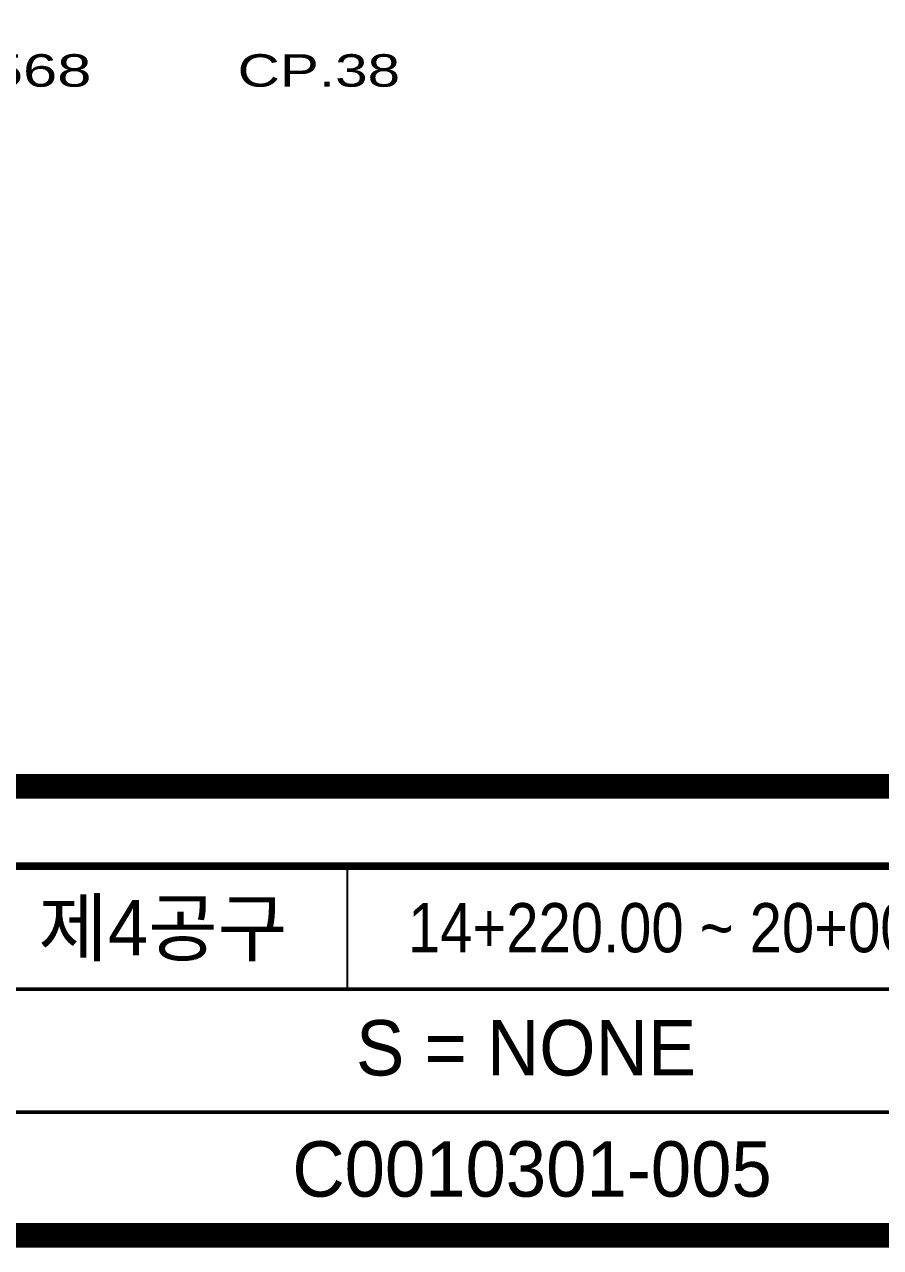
# Model space of a CAD drawing. Header units: millimetres. Extents: x 0 to 841, y 0 to 594.
# Drawn here: x 624.8 to 694.3, y 19 to 118.4 of the extents above; entities that cross this region are included whole.
import ezdxf
from ezdxf.enums import TextEntityAlignment as Align

# ---------------------------------------------------------------- set-up
doc = ezdxf.new("R2010")
doc.units = ezdxf.units.MM
doc.header["$LTSCALE"] = 10
for name, color, linetype in [('CA-TABL-TEX1', 6, 'Continuous'), ('CA-TABL-TEX2', 3, 'Continuous'), ('CX-BORD', 3, 'Continuous'), ('CX-BORD-LIN1', 4, 'Continuous'), ('CX-BORD-LIN2', 3, 'Continuous'), ('CX-BORD-TEX2', 7, 'Continuous'), ('CX-BORD-TEX3', 6, 'Continuous'), ('CZ-LIN1', 7, 'Continuous')]:
    doc.layers.add(name, color=color, linetype=linetype)
doc.styles.add('RP2', font='Dotum.ttf')
doc.styles.add('TB_TEXT', font='Dotum.ttf')
doc.styles.add('TB_WBTXT', font='Dotum.ttf')
doc.styles.add('TB_WMTXT', font='Dotum.ttf')

# ---------------------------------------------------------------- blocks, each defined once
blk = doc.blocks.new('CXBLKA1-KHCA-부산~울산409_K2H')
at = {"layer": 'CX-BORD-LIN1', "const_width": 2}
blk.add_lwpolyline([(821, 20), (25, 20), (25, 574), (821, 574)], close=True, dxfattribs=at)
at = {"layer": 'CX-BORD-LIN1', "const_width": 0.6}
blk.add_lwpolyline([(821, 50), (25, 50)], dxfattribs=at)
at = {"layer": 'CX-BORD-LIN2'}
blk.add_lwpolyline([(651, 40), (651, 50)], dxfattribs=at)
at = {"layer": 'CX-BORD-LIN2', "const_width": 0.3}
for points in [[(711, 40), (591, 40)], [(821, 30), (591, 30)]]:
    blk.add_lwpolyline(points, dxfattribs=at)
at = {"layer": 'CX-BORD-LIN1', "style": 'TB_TEXT'}
for tag, height, p in [('TR_RDAT4', 3.5, (342.5, 47)), ('TR_DGN4', 3.5, (484.118, 47)), ('TR_CHK4', 3.5, (524.118, 47)), ('TR_APP4', 3.5, (564.118, 47)), ('TR_RNUM4', 3, (310.105, 46.637)), ('TR_RDAT3', 3.5, (342.5, 41)), ('TR_DGN3', 3.5, (484.118, 41)), ('TR_CHK3', 3.5, (524.118, 41)), ('TR_APP3', 3.5, (564.118, 41)), ('TR_RNUM3', 3, (310.105, 40.637)), ('TR_RDAT2', 3.5, (342.5, 35)), ('TR_DGN2', 3.5, (484.118, 35)), ('TR_CHK2', 3.5, (524.118, 35)), ('TR_APP2', 3.5, (564.118, 35)), ('TR_RNUM2', 3, (310.105, 34.637)), ('TR_RNUM1', 3, (310.105, 28.637)), ('TR_RDAT1', 3.5, (342.5, 29)), ('TR_DGN1', 3.5, (484.118, 29)), ('TR_CHK1', 3.5, (524.118, 29)), ('TR_APP1', 3.5, (564.118, 29))]:
    blk.add_attdef(tag, text='', height=height, dxfattribs=at).set_placement(p, align=Align.MIDDLE_CENTER)
for tag, p in [('TR_RCON4', (367.303, 47)), ('TR_RCON3', (367.303, 41)), ('TR_RCON2', (367.303, 35)), ('TR_RCON1', (367.303, 29))]:
    blk.add_attdef(tag, text='', height=3.5, dxfattribs=at).set_placement(p, align=Align.MIDDLE_LEFT)
at = {"layer": 'CX-BORD-LIN2', "style": 'TB_TEXT'}
blk.add_attdef('TD_VERSION', text='', height=3, rotation=90, dxfattribs=at).set_placement((825.5, 68.015), align=Align.MIDDLE_CENTER)
at = {"layer": 'CX-BORD-TEX2', "style": 'TB_WMTXT'}
for tag, height, p in [('TB_CNAME', 5, (40.345, 551.832)), ('TB_CSCOP', 4, (41.635, 543.832))]:
    blk.add_attdef(tag, text='', height=height, dxfattribs=at).set_placement(p, align=Align.BOTTOM_LEFT)
at = {"layer": 'CX-BORD-TEX2', "style": 'TB_WBTXT'}
for tag, height, p in [('TB_MTITIL', 10, (423, 553.326)), ('TB_STITL', 7, (423, 538.326))]:
    blk.add_attdef(tag, text='', height=height, dxfattribs=at).set_placement(p, align=Align.MIDDLE_CENTER)
at = {"layer": 'CX-BORD-TEX3', "style": 'TB_TEXT'}
for tag, height, p in [('TD_DCOMP', 4.5, (242.5, 45)), ('TD_CSECT', 4.5, (636, 45)), ('TD_DNAME_TOP', 4.5, (780, 45)), ('TD_DNAME_MAIN', 4.5, (780, 39.007)), ('TD_CCOMP', 4.5, (242.5, 35)), ('TD_HSCAL', 4.5, (651.699, 35.235)), ('TD_VSCAL', 4.5, (680.779, 35.235)), ('TD_DNAME_BOT', 3, (780, 33.654)), ('TD_CNAME', 4.5, (90, 25.752)), ('TD_CSTEP', 4.5, (278.244, 25.527)), ('TD_FIELD', 4.5, (207.5, 25.527)), ('TD_DWGCODE', 4.5, (666, 25.386)), ('TD_DWGNO', 4.5, (780, 25.386))]:
    blk.add_attdef(tag, text='', height=height, dxfattribs=at).set_placement(p, align=Align.MIDDLE_CENTER)
at = {"layer": 'CX-BORD-TEX3', "style": 'TB_TEXT', "width": 0.9}
blk.add_attdef('TD_CDIST', text='', height=4, dxfattribs=at).set_placement((681, 45), align=Align.MIDDLE_CENTER)

msp = doc.modelspace()

# ---------------------------------------------------------------- linework, layer by layer
at = {"layer": 'CZ-LIN1'}
msp.add_lwpolyline([(48.649, 541.025, 2, 2, 0), (48.649, 56.489, 2, 2, 0), (799.095, 56.49, 2, 2, 0), (799.094, 541.026, 2, 2, 0)], format="xyseb", close=True, dxfattribs=at)

# ---------------------------------------------------------------- block references
at = {"layer": 'CX-BORD'}
ref = msp.add_blockref('CXBLKA1-KHCA-부산~울산409_K2H', (0, 0), dxfattribs=at)
ref.add_attrib('TD_CSECT', '제4공구', dxfattribs={"layer": 'CX-BORD-TEX3', "height": 4.5, "style": 'TB_TEXT'}).set_placement((636, 45), align=Align.MIDDLE_CENTER)
ref.add_attrib('TD_CDIST', '14+220.00 ~ 20+000.00', dxfattribs={"layer": 'CX-BORD-TEX3', "height": 4, "style": 'TB_TEXT', "width": 0.9}).set_placement((681, 45), align=Align.MIDDLE_CENTER)
ref.add_attrib('TD_HSCAL', 'S = NONE', dxfattribs={"layer": 'CX-BORD-TEX3', "height": 4.5, "style": 'TB_TEXT'}).set_placement((651.699, 35.235), align=Align.MIDDLE_LEFT)
ref.add_attrib('TD_DWGCODE', 'C0010301-005', dxfattribs={"layer": 'CX-BORD-TEX3', "height": 4.5, "style": 'TB_TEXT'}).set_placement((666, 25.386), align=Align.MIDDLE_CENTER)

# ---------------------------------------------------------------- texts
at = {"layer": 'CA-TABL-TEX1', "style": 'RP2', "width": 1.239072}
msp.add_text('CP.38', height=2.64, dxfattribs=at).set_placement((642.082, 113.354), (655.282, 113.354), align=Align.FIT)
at = {"layer": 'CA-TABL-TEX2', "style": 'RP2', "width": 1.296014}
msp.add_text('L=773.568', height=2.64, dxfattribs=at).set_placement((606.442, 113.354), (630.202, 113.354), align=Align.FIT)

doc.saveas('drawing.dxf')
